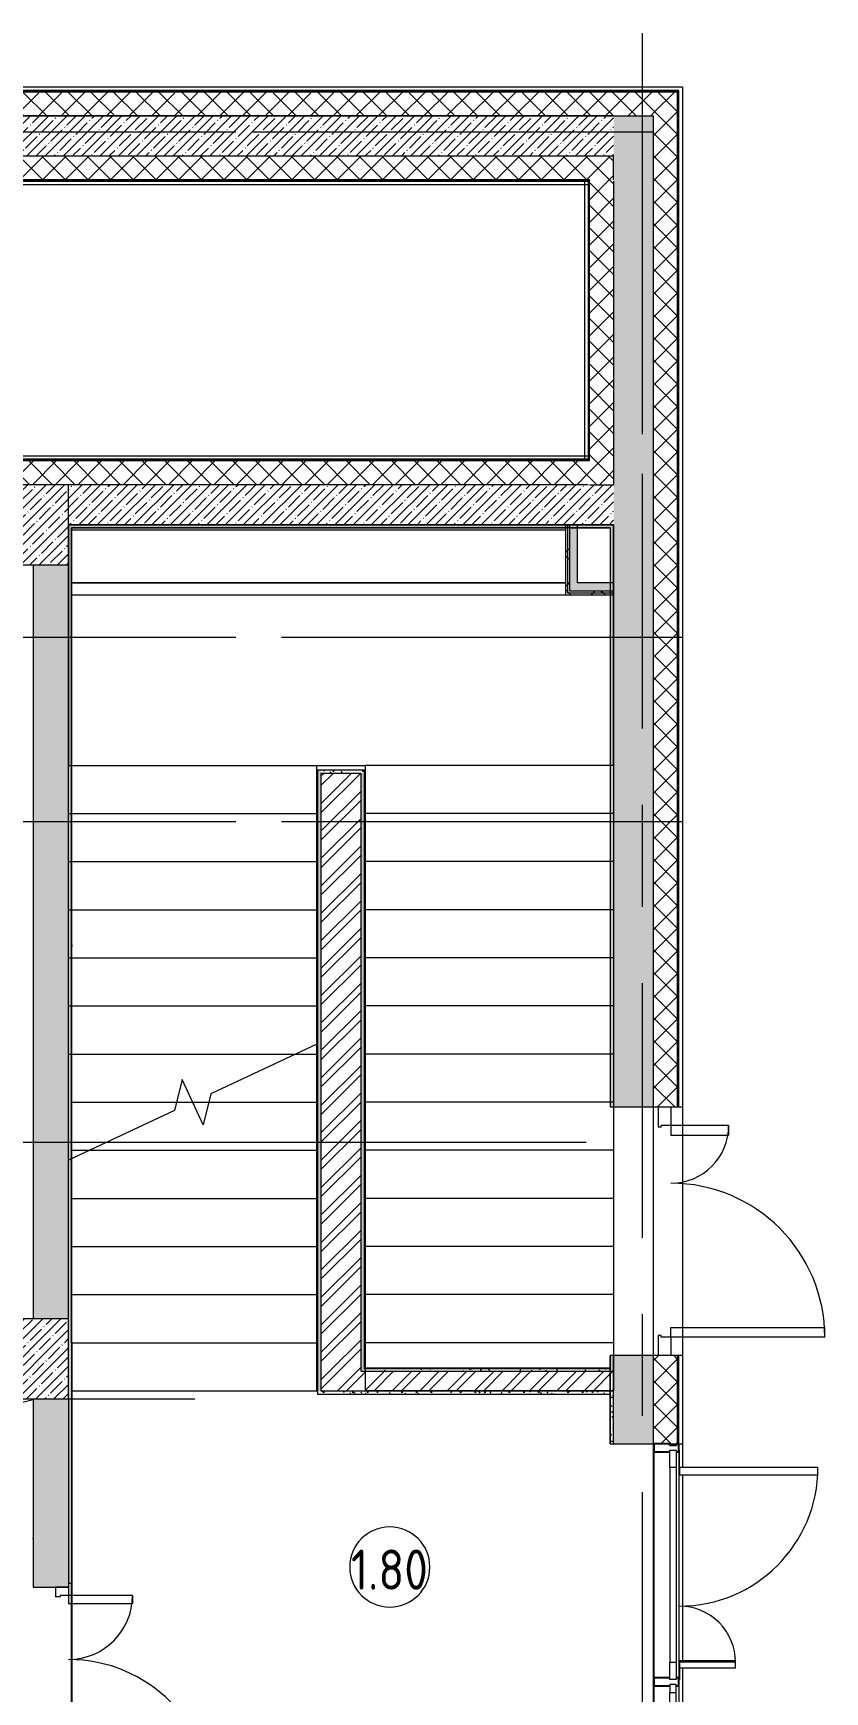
# Model space of a CAD drawing. Header units: millimetres. Extents: x 1322 to 199238, y -8553 to 29000.
# Drawn here: x 45679 to 50617, y 11573 to 21915 of the extents above; entities that cross this region are included whole.
import ezdxf

# ---------------------------------------------------------------- set-up
doc = ezdxf.new("R2010")
doc.units = ezdxf.units.MM
doc.linetypes.add('Осевая', pattern=[3175, 635, -476.25, 1587.5, -476.25])
for name, color, linetype, lineweight in [('A-AREA-IDEN', 7, 'Continuous', 9), ('A-DETL-GENF', 7, 'Continuous', 9), ('A-DOOR', 7, 'Continuous', 9), ('A-DOOR-1', 7, 'Continuous', 13), ('A-DOOR-FRAM', 7, 'Continuous', 13), ('A-GENM', 7, 'Continuous', 9), ('A-GLAZ', 7, 'Continuous', 9), ('A-GLAZ-1', 7, 'Continuous', 13), ('A-GLAZ-CWMG', 7, 'Continuous', 9), ('A-GLAZ-CWMG-1', 7, 'Continuous', 25), ('A-WALL', 7, 'Continuous', 9), ('I-WALL', 7, 'Continuous', 9), ('S-COLS', 7, 'Continuous', 9), ('S-STRS-1', 7, 'Continuous', 9), ('S-STRS-MBND', 7, 'Continuous', 9), ('Оси', 7, 'Continuous', 9), ('Оси-2', 7, 'Осевая', 9)]:
    doc.layers.add(name, color=color, linetype=linetype, lineweight=lineweight)
doc.layers.add('A-WALL-1', color=7, linetype='Continuous', lineweight=9, true_color=0x3c3c3c)
doc.layers.add('A-WALL-FNSH-1', color=7, linetype='Continuous', lineweight=9, true_color=0x3c3c3c)
doc.styles.add('GOST Common_4', font='GOST_Common.ttf', dxfattribs={"width": 0.9, "height": 250})
pattern_1 = [(45, (-75531.33, 0), (-70.71068, 70.71068), []), (135, (-75531.33, 0), (-70.71068, -70.71068), [])]
pattern_2 = [(45, (-75531.33, 0), (-57.024626, 57.024626), []), (45, (-75474.3, 0), (-57.024626, 57.024626), [100.806, -20.161, 3.353, -16.808])]
pattern_3 = [(45, (-75531.33, 0), (-85.53659, 85.53659), []), (45, (-75474.3, 0), (-85.53659, 85.53659), [])]
pattern_4 = [(45, (-121180, -18850), (-57.024626, 57.024626), []), (45, (-121122.975, -18850), (-57.024626, 57.024626), [100.806, -20.161, 3.353, -16.808])]
pattern_5 = [(0, (-75531.326, 0), (121.92, 30.48), [10.058, -81.382, 10.058, -81.382, -487.68]), (0, (-75531.326, 0), (121.92, 30.48), [-182.88, 10.058, -172.822, 10.058, -81.382, -213.36]), (0, (-75531.326, 0), (121.92, 30.48), [-457.2, 10.058, -50.902, 10.058, -142.342]), (120, (-75485.606, 15.24), (-87.356454, 90.345817), [10.058, -81.382, 10.058, -81.382, -487.68]), (120, (-75485.606, 15.24), (-87.356454, 90.345817), [-182.88, 10.058, -172.822, 10.058, -81.382, -213.36]), (120, (-75485.606, 15.24), (-87.356454, 90.345817), [-457.2, 10.058, -50.902, 10.058, -142.342]), (240, (-75470.366, 76.2), (-34.563546, -120.825817), [10.058, -81.382, 10.058, -81.382, -487.68]), (240, (-75470.366, 76.2), (-34.563546, -120.825817), [-182.88, 10.058, -172.822, 10.058, -81.382, -213.36]), (240, (-75470.366, 76.2), (-34.563546, -120.825817), [-457.2, 10.058, -50.902, 10.058, -142.342])]
pattern_6 = [(45, (-75531.33, 0), (-106.06602, 106.06602), []), (135, (-75531.33, 0), (-106.06602, -106.06602), [])]

# ---------------------------------------------------------------- blocks, each defined once
blk = doc.blocks.new('110_Дверь_СКБ_2Ст - Д-1_л_Лестничная клетка EIS60 2-32142534-План размещения напольных электротехнических лючков и розеток 1 этажа в осях 23_1-33')
at = {"layer": 'A-DOOR'}
for centre, radius, start, end in [((662.5, 110), 900, 90, 180), ((-637.5, 110), 400, 360, 90)]:
    blk.add_arc(centre, radius, start, end, dxfattribs=at)
at = {"layer": 'A-DOOR-1'}
for p, q in [((662.5, 1010), (612.5, 1010)), ((612.5, 110), (612.5, 1010)), ((662.5, 1010), (662.5, 110)), ((-637.5, 510), (-587.5, 510)), ((-637.5, 510), (-637.5, 110)), ((-587.5, 110), (-587.5, 510)), ((-637.5, 110), (-587.5, 110)), ((662.5, 110), (612.5, 110))]:
    blk.add_line(p, q, dxfattribs=at)
at = {"layer": 'A-DOOR-FRAM'}
for p, q in [((-687.5, 110), (-687.5, 30)), ((-687.5, 110), (-637.5, 110)), ((-637.5, 110), (-637.5, 60)), ((662.5, 110), (662.5, 60)), ((662.5, 110), (712.5, 110)), ((712.5, 110), (712.5, 30)), ((-687.5, 30), (-627.5, 30)), ((-627.5, 60), (-637.5, 60)), ((-627.5, 60), (-627.5, 30)), ((652.5, 60), (652.5, 30)), ((662.5, 60), (652.5, 60)), ((652.5, 30), (712.5, 30))]:
    blk.add_line(p, q, dxfattribs=at)
blk = doc.blocks.new('GM_Отверстие прямоугольное _в плите_ - Отверстие-22722736-План размещения напольных электротехнических лючков и розеток 1 этажа в осях 23_1-33')
at = {"layer": 'A-GENM'}
for p, q in [((-231, 281), (365, 430)), ((-385, -435), (-231, 281)), ((365, -435), (360, -435)), ((360, -435), (365, -435))]:
    blk.add_line(p, q, dxfattribs=at)
for start, end in [(360, 180), (180, 360)]:
    blk.add_arc((0, 0), 2.5, start, end, dxfattribs=at)
blk = doc.blocks.new('110_Дверь_СКБ_2Ст_Наружная - ДН-3_1_л__ Двухстворчатая 1200 х2900 из подвала EI30-23667726-План размещения напольных электротехнических лючков и розеток 1 этажа в осях 23_1-33')
at = {"layer": 'A-DOOR'}
for centre, radius, start, end in [((680, 29), 960, 90, 180), ((-640, 29), 360, 0, 90)]:
    blk.add_arc(centre, radius, start, end, dxfattribs=at)
at = {"layer": 'A-DOOR-1'}
for p, q in [((680, 989), (620, 989)), ((620, 29), (620, 989)), ((680, 989), (680, 29)), ((-640, 389), (-580, 389)), ((-640, 389), (-640, 29)), ((-580, 29), (-580, 389)), ((-640, 29), (-580, 29)), ((680, 29), (620, 29))]:
    blk.add_line(p, q, dxfattribs=at)
at = {"layer": 'A-DOOR-FRAM'}
for p, q in [((-755, 29), (-755, -51)), ((-755, 29), (-640, 29)), ((-640, 29), (-640, -31)), ((680, 29), (680, -31)), ((680, 29), (795, 29)), ((795, 29), (795, -51)), ((-755, -51), (-630, -51)), ((-630, -31), (-640, -31)), ((-630, -31), (-630, -51)), ((670, -31), (670, -51)), ((680, -31), (670, -31)), ((670, -51), (795, -51))]:
    blk.add_line(p, q, dxfattribs=at)
blk = doc.blocks.new('PNS_Панель прямоугольная - Нр_Стекло - 40мм-24160822-План размещения напольных электротехнических лючков и розеток 1 этажа в осях 23_1-33')
at = {"layer": 'A-GLAZ'}
for p, q in [((-330, 40), (330, 40)), ((-330, 0), (330, 0))]:
    blk.add_line(p, q, dxfattribs=at)
at = {"layer": 'A-GLAZ-1'}
for p, q in [((-380, 0), (-380, 40)), ((-380, 40), (-330, 40)), ((-330, 40), (-330, 0)), ((380, 40), (330, 40)), ((330, 40), (330, 0)), ((380, 0), (380, 40)), ((-330, 0), (-380, 0)), ((330, 0), (380, 0))]:
    blk.add_line(p, q, dxfattribs=at)
blk = doc.blocks.new('Прямоугольный импост - Импост структурный с накладкой - 160мм-23689442-План размещения напольных электротехнических лючков и розеток 1 этажа в осях 23_1-33')
at = {"layer": 'A-GLAZ-CWMG'}
for p, q in [((125081, 11610), (125081, 10870)), ((125238, 11610), (125238, 10870))]:
    blk.add_line(p, q, dxfattribs=at)
blk = doc.blocks.new('Прямоугольный импост - Импост структурный с накладкой - 160мм-18691760-План размещения напольных электротехнических лючков и розеток 1 этажа в осях 23_1-33')
at = {"layer": 'A-GLAZ-CWMG-1'}
for p, q in [((-50, 0), (-50, 17)), ((-50, 17), (0, 17)), ((0, 0), (-10, 0)), ((-10, 0), (-10, -40)), ((0, 17), (0, 0)), ((-50, -140), (-50, -40)), ((-10, -40), (0, -40)), ((0, -40), (0, -140)), ((0, -140), (-50, -140))]:
    blk.add_line(p, q, dxfattribs=at)
blk = doc.blocks.new('Дверь_Витражная_СКБ_2Ст - ВН-6-31912847-План размещения напольных электротехнических лючков и розеток 1 этажа в осях 23_1-33')
at = {"layer": 'A-DETL-GENF'}
for p, q in [((-715, -20), (-715, -17)), ((-715, -17), (-715, -20)), ((-607, -20), (-715, -20)), ((-715, -20), (-607, -20)), ((-598, -20), (-643, -20)), ((-643, -20), (-643, -370)), ((-607, -17), (-607, -20)), ((-607, -20), (-607, -17)), ((-598, -370), (-598, -20)), ((562, -20), (562, -884)), ((607, -20), (562, -20)), ((607, -17), (607, -20)), ((607, -17), (607, -20)), ((607, -884), (607, -20)), ((607, -20), (715, -20)), ((607, -20), (715, -20)), ((715, -20), (715, -17)), ((715, -20), (715, -17)), ((-643, -370), (-598, -370)), ((562, -884), (607, -884))]:
    blk.add_line(p, q, dxfattribs=at)
at = {"layer": 'A-DOOR'}
for p, q in [((-607, -370), (-607, -20)), ((607, -884), (607, -20))]:
    blk.add_line(p, q, dxfattribs=at)
for centre, radius, start, end in [((-607, -20), 350, 270, 0), ((607, -20), 864, 180, 270)]:
    blk.add_arc(centre, radius, start, end, dxfattribs=at)
at = {"layer": 'A-DOOR-1'}
for p, q in [((-715, 40), (-607, 40)), ((-715, 0), (-715, 40)), ((-607, 40), (-607, 0)), ((607, 40), (715, 40)), ((607, 0), (607, 40)), ((715, 40), (715, 0)), ((-607, 0), (-715, 0)), ((715, 0), (607, 0))]:
    blk.add_line(p, q, dxfattribs=at)
blk = doc.blocks.new('Прямоугольный импост - Импост структурный с накладкой - 160мм-23689444-План размещения напольных электротехнических лючков и розеток 1 этажа в осях 23_1-33')
at = {"layer": 'A-GLAZ-CWMG'}
for p, q in [((125081, 13070), (125081, 11660)), ((125238, 13070), (125238, 11660)), ((125181, 12972), (125181, 11758)), ((125221, 12972), (125221, 11758))]:
    blk.add_line(p, q, dxfattribs=at)
blk = doc.blocks.new('Прямоугольный импост - Импост структурный с накладкой - 160мм-22960522-План размещения напольных электротехнических лючков и розеток 1 этажа в осях 23_1-33')
at = {"layer": 'A-GLAZ-CWMG-1'}
for p, q in [((-25, 0), (-25, 17)), ((-25, 17), (25, 17)), ((25, 17), (25, 0)), ((-25, -140), (-25, -40)), ((25, -40), (25, -140)), ((25, -140), (-25, -140))]:
    blk.add_line(p, q, dxfattribs=at)
blk = doc.blocks.new('BSC_Колонна _Прямоугольная - 500х500-V19-План размещения напольных электротехнических лючков и розеток 1 этажа в осях 23_1-33')
at = {"layer": 'S-COLS'}
h = blk.add_hatch(dxfattribs=at)
h.set_pattern_fill('FP_25', color=256, style=0, pattern_type=2)
h.set_pattern_definition(pattern_4)
h.paths.add_polyline_path([(-250, -250), (250, -250), (250, 250), (-250, 250), (-250, 247)])
for p, q in [((250, 250), (-250, 250)), ((-250, 250), (-250, -250)), ((250, -250), (250, 250)), ((-250, -250), (250, -250))]:
    blk.add_line(p, q, dxfattribs=at)
blk = doc.blocks.new('BSC_Колонна _Прямоугольная - 500х500-22291386-План размещения напольных электротехнических лючков и розеток 1 этажа в осях 23_1-33')
at = {"layer": 'S-COLS'}
h = blk.add_hatch(dxfattribs=at)
h.set_pattern_fill('FP_26', color=256, style=0, pattern_type=2)
h.set_pattern_definition([(45, (-121180, -13650), (-57.024626, 57.024626), []), (45, (-121122.975, -13650), (-57.024626, 57.024626), [100.806, -20.161, 3.353, -16.808])])
h.paths.add_polyline_path([(-250, -250), (250, -250), (250, 250), (-250, 250), (-250, -33)])
for p, q in [((250, 250), (-250, 250)), ((-250, 250), (-250, -250)), ((250, -250), (250, 250)), ((-250, -250), (250, -250))]:
    blk.add_line(p, q, dxfattribs=at)
blk = doc.blocks.new('BSC_Колонна _Прямоугольная - 500х500-V21-План размещения напольных электротехнических лючков и розеток 1 этажа в осях 23_1-33')
at = {"layer": 'S-COLS'}
h = blk.add_hatch(dxfattribs=at)
h.set_pattern_fill('FP_25', color=256, style=0, pattern_type=2)
h.set_pattern_definition(pattern_4)
h.paths.add_polyline_path([(-250, -250), (250, -250), (250, 250), (-250, 250), (-250, 247)])
for p, q in [((250, 250), (-250, 250)), ((-250, 250), (-250, -250)), ((250, -250), (250, 250)), ((-250, -250), (250, -250))]:
    blk.add_line(p, q, dxfattribs=at)
blk = doc.blocks.new('Зашивка приборов отопления3 - Зашивка приборов отопления-33270266-План размещения напольных электротехнических лючков и розеток 1 этажа в осях 23_1-33')
at = {"layer": 'A-WALL'}
for p, q in [((121450, 18487.5), (124530, 18487.5)), ((124530, 18487.5), (121450, 18487.5)), ((121450, 18412.5), (124530, 18412.5))]:
    blk.add_line(p, q, dxfattribs=at)
blk = doc.blocks.new('Марка_Помещения - Номер-25198446-План размещения напольных электротехнических лючков и розеток 1 этажа в осях 23_1-33')
at = {"layer": 'A-AREA-IDEN'}
for start, end in [(360, 180), (180, 360)]:
    blk.add_arc((0, 0), 2.5, start, end, dxfattribs=at)

msp = doc.modelspace()

# ---------------------------------------------------------------- hatches: boundary and pattern name
at = {"layer": 'A-WALL'}
h = msp.add_hatch(dxfattribs=at)
h.set_pattern_fill('FP_5', color=256, style=0, pattern_type=2)
h.set_pattern_definition(pattern_1)
h.paths.add_polyline_path([(49548.7, 21400), (49548.7, 21550), (44468.7, 21550), (44468.7, 21400), (48916.4, 21400)])
h = msp.add_hatch(dxfattribs=at)
h.set_pattern_fill('FP_5', color=256, style=0, pattern_type=2)
h.set_pattern_definition(pattern_1)
h.paths.add_polyline_path([(49548.7, -250), (49698.7, -250), (49698.7, 7700), (49548.7, 7700), (49548.7, -100)])
h.paths.add_polyline_path([(49548.7, 8900), (49698.7, 8900), (49698.7, 10820), (49548.7, 10820), (49548.7, 9353.7)])
h.paths.add_polyline_path([(49548.7, 13120), (49698.7, 13120), (49698.7, 13670), (49548.7, 13670)])
h.paths.add_polyline_path([(49548.7, 15220), (49698.7, 15220), (49698.7, 21550), (49548.7, 21550), (49548.7, 17270.3)])
h = msp.add_hatch(dxfattribs=at)
h.set_pattern_fill('FP_5', color=256, style=0, pattern_type=2)
h.set_pattern_definition(pattern_1)
h.paths.add_polyline_path([(48916.4, 21000), (49298.7, 21000), (49298.7, 21150), (45468.7, 21150), (45468.7, 21000), (46256.3, 21000)])
h = msp.add_hatch(dxfattribs=at)
h.set_pattern_fill('FP_5', color=256, style=0, pattern_type=2)
h.set_pattern_definition(pattern_1)
h.paths.add_polyline_path([(49298.7, 19100), (49298.7, 21000), (49148.7, 21000), (49148.7, 19100)])
h = msp.add_hatch(dxfattribs=at)
h.set_pattern_fill('FP_5', color=256, style=0, pattern_type=2)
h.set_pattern_definition(pattern_1)
h.paths.add_polyline_path([(49148.7, 19100), (49148.7, 19250), (45478.7, 19250), (45478.7, 19100), (49145.7, 19100)])
at = {"layer": 'I-WALL'}
h = msp.add_hatch(dxfattribs=at)
h.set_pattern_fill('FP_2', color=256, style=0, pattern_type=2)
h.set_pattern_definition(pattern_2)
h.paths.add_polyline_path([(49298.7, 21150), (49298.7, 21400), (45318.7, 21400), (45318.7, 21150), (48916.4, 21150)])
h = msp.add_hatch(dxfattribs=at)
h.set_pattern_fill('FP_2', color=256, style=0, pattern_type=2)
h.set_pattern_definition(pattern_2)
h.paths.add_polyline_path([(49298.7, 10600), (49548.7, 10600), (49548.7, 10820), (49298.7, 10820)])
h.paths.add_polyline_path([(49548.7, 13120), (49548.7, 13670), (49298.7, 13670), (49298.7, 13120)])
h.paths.add_polyline_path([(49548.7, 15220), (49548.7, 21400), (49298.7, 21400), (49298.7, 15220)])
h = msp.add_hatch(dxfattribs=at)
h.set_pattern_fill('FP_2', color=256, style=0, pattern_type=2)
h.set_pattern_definition(pattern_2)
h.paths.add_polyline_path([(49073.7, 18850), (49298.7, 18850), (49298.7, 19100), (45898.7, 19100), (45898.7, 18850), (49023.7, 18850)])
h = msp.add_hatch(dxfattribs=at)
h.set_pattern_fill('FP_31', color=256, style=0, pattern_type=2)
h.set_pattern_definition(pattern_5)
h.paths.add_polyline_path([(49278.7, 18830), (49278.7, 18850), (45898.7, 18850), (45898.7, 18830), (49277.7, 18830)])
h = msp.add_hatch(dxfattribs=at)
h.set_pattern_fill('FP_31', color=256, style=0, pattern_type=2)
h.set_pattern_definition(pattern_5)
h.paths.add_polyline_path([(45918.7, 10600), (45918.7, 10800), (45898.7, 10800), (45898.7, 10600)])
h.paths.add_polyline_path([(45918.7, 12250), (45918.7, 18830), (45898.7, 18830), (45898.7, 12250)])
h = msp.add_hatch(dxfattribs=at)
h.set_pattern_fill('FP_35', color=256, style=0, pattern_type=2)
h.set_pattern_definition(pattern_6)
h.paths.add_polyline_path([(49011.2, 18425), (49011.2, 18850), (48998.7, 18850), (48998.7, 18425)])
h = msp.add_hatch(dxfattribs=at)
h.set_pattern_fill('FP_35', color=256, style=0, pattern_type=2)
h.set_pattern_definition(pattern_6)
h.paths.add_polyline_path([(49011.2, 18437.5), (49023.7, 18437.5), (49023.7, 18850), (49011.2, 18850), (49011.2, 18487.5)])
for points in [[(49073.7, 18487.5), (49073.7, 18850), (49023.7, 18850), (49023.7, 18487.5)], [(49298.7, 18437.5), (49298.7, 18487.5), (49023.7, 18487.5), (49023.7, 18437.5)]]:
    msp.add_hatch(color=256, dxfattribs=at).paths.add_polyline_path(points)
h = msp.add_hatch(dxfattribs=at)
h.set_pattern_fill('FP_31', color=256, style=0, pattern_type=2)
h.set_pattern_definition(pattern_5)
h.paths.add_polyline_path([(49298.7, 13570), (49298.7, 13670), (49278.7, 13670), (49278.7, 13570)])
h.paths.add_polyline_path([(49298.7, 15220), (49298.7, 18850), (49278.7, 18850), (49278.7, 15220)])
h = msp.add_hatch(dxfattribs=at)
h.set_pattern_fill('FP_2', color=256, style=0, pattern_type=2)
h.set_pattern_definition(pattern_2)
h.paths.add_polyline_path([(45898.7, 10380), (45898.7, 10825), (45678.7, 10825), (45678.7, 10380)])
h.paths.add_polyline_path([(45898.7, 12225), (45898.7, 13400), (45678.7, 13400), (45678.7, 12225)])
h.paths.add_polyline_path([(45690.7, 13900), (45898.7, 13900), (45898.7, 18600), (45678.7, 18600), (45678.7, 13900)])
h = msp.add_hatch(dxfattribs=at)
h.set_pattern_fill('FP_35', color=256, style=0, pattern_type=2)
h.set_pattern_definition(pattern_6)
h.paths.add_polyline_path([(49298.7, 18412.5), (49298.7, 18425), (48998.7, 18425), (48998.7, 18412.5)])
h = msp.add_hatch(dxfattribs=at)
h.set_pattern_fill('FP_35', color=256, style=0, pattern_type=2)
h.set_pattern_definition(pattern_6)
h.paths.add_polyline_path([(49298.7, 18425), (49298.7, 18437.5), (49011.2, 18437.5), (49011.2, 18425)])
h = msp.add_hatch(dxfattribs=at)
h.set_pattern_fill('FP_31', color=256, style=0, pattern_type=2)
h.set_pattern_definition(pattern_5)
h.paths.add_polyline_path([(47453.7, 13450), (47473.7, 13450), (47473.7, 17320), (47453.7, 17320), (47453.7, 14834.4)])
h = msp.add_hatch(dxfattribs=at)
h.set_pattern_fill('FP_31', color=256, style=0, pattern_type=2)
h.set_pattern_definition(pattern_5)
h.paths.add_polyline_path([(47723.7, 17300), (47743.7, 17300), (47743.7, 17320), (47473.7, 17320), (47473.7, 17300), (47586.3, 17300)])
h = msp.add_hatch(dxfattribs=at)
h.set_pattern_fill('FP_16', color=256, style=0, pattern_type=2)
h.set_pattern_definition(pattern_3)
h.paths.add_polyline_path([(47473.7, 13570), (47723.7, 13570), (47723.7, 17300), (47473.7, 17300), (47473.7, 14834.4)])
h = msp.add_hatch(dxfattribs=at)
h.set_pattern_fill('FP_31', color=256, style=0, pattern_type=2)
h.set_pattern_definition(pattern_5)
h.paths.add_polyline_path([(47723.7, 13570), (47743.7, 13570), (47743.7, 17300), (47723.7, 17300), (47723.7, 14834.4)])
h = msp.add_hatch(dxfattribs=at)
h.set_pattern_fill('FP_16', color=256, style=0, pattern_type=2)
h.set_pattern_definition(pattern_3)
h.paths.add_polyline_path([(49298.7, 13450), (49298.7, 13570), (47473.7, 13570), (47473.7, 13450), (48916.4, 13450)])
h = msp.add_hatch(dxfattribs=at)
h.set_pattern_fill('FP_31', color=256, style=0, pattern_type=2)
h.set_pattern_definition(pattern_5)
h.paths.add_polyline_path([(49278.7, 13570), (49278.7, 13590), (47743.7, 13590), (47743.7, 13570), (48916.4, 13570)])
h = msp.add_hatch(dxfattribs=at)
h.set_pattern_fill('FP_31', color=256, style=0, pattern_type=2)
h.set_pattern_definition(pattern_5)
h.paths.add_polyline_path([(49278.7, 13430), (49278.7, 13450), (47453.7, 13450), (47453.7, 13430), (48916.4, 13430)])
h = msp.add_hatch(dxfattribs=at)
h.set_pattern_fill('FP_31', color=256, style=0, pattern_type=2)
h.set_pattern_definition(pattern_5)
h.paths.add_polyline_path([(49278.7, 10620), (49298.7, 10620), (49298.7, 10821), (49278.7, 10820)])
h.paths.add_polyline_path([(49278.7, 13120), (49298.7, 13120), (49298.7, 13450), (49278.7, 13450), (49278.7, 13429)])

# ---------------------------------------------------------------- linework, layer by layer
at = {"layer": 'A-WALL'}
for p, q in [((44438.7, 21580), (49728.7, 21580)), ((44465.7, 21553), (49701.7, 21553)), ((44468.7, 21550), (49698.7, 21550)), ((49698.7, 15220), (49698.7, 21550)), ((49701.7, 15220), (49701.7, 21553)), ((49728.7, 21580), (49728.7, 12972)), ((49548.7, 8900), (49548.7, 21400)), ((49298.7, 21000), (49298.7, 21150)), ((49148.7, 21000), (45468.7, 21000)), ((49145.7, 20997), (45471.7, 20997)), ((49145.7, 19253), (49145.7, 20997)), ((49148.7, 19250), (49148.7, 21000)), ((49140.7, 20970), (45498.7, 20970)), ((49118.7, 19258), (49118.7, 20992)), ((49298.7, 20992), (49298.7, 19100)), ((39821.1, 19280), (49140.7, 19280)), ((45478.7, 19253), (49145.7, 19253)), ((45478.7, 19250), (49148.7, 19250)), ((49148.7, 19100), (49298.7, 19100)), ((45918.7, 16230.4), (45918.7, 18830)), ((49278.7, 18830), (45918.7, 18830)), ((49011.2, 18850), (49011.2, 18425)), ((49023.7, 18850), (49023.7, 18437.5)), ((49277.7, 18829), (49277.7, 18830)), ((49278.7, 18830), (49278.7, 15220)), ((49011.2, 18425), (49298.7, 18425)), ((49023.7, 18437.5), (49298.7, 18437.5)), ((47723.7, 17300), (47473.7, 17300)), ((47723.7, 13570), (47723.7, 17300)), ((47743.7, 17300), (47743.7, 13590)), ((49706.7, 15220), (49728.7, 15220)), ((49698.7, 13120), (49698.7, 13670)), ((49701.7, 13120), (49701.7, 13670)), ((49728.7, 13670), (49706.7, 13670)), ((47743.7, 13590), (49278.7, 13590)), ((47453.7, 13430), (49278.7, 13430)), ((49706.7, 13120), (49728.7, 13120)), ((49728.7, 12927), (49728.7, 11767)), ((49728.7, 11722), (49728.7, -280))]:
    msp.add_line(p, q, dxfattribs=at)
at = {"layer": 'A-WALL-1'}
for p, q in [((49298.7, 21400), (45318.7, 21400)), ((45318.7, 21400), (49548.7, 21400)), ((45318.7, 21150), (49298.7, 21150)), ((49140.7, 19100), (45898.7, 19100)), ((45898.7, 18850), (49298.7, 18850)), ((48998.7, 18850), (48998.7, 18412.5)), ((49073.7, 18487.5), (49073.7, 18850)), ((49298.7, 18850), (49298.7, 15220)), ((45678.7, 18600), (45678.7, 13900)), ((45898.7, 13900), (45898.7, 18600)), ((48998.7, 18412.5), (49298.7, 18412.5)), ((49298.7, 18487.5), (49073.7, 18487.5)), ((47743.7, 17320), (47453.7, 17320)), ((47473.7, 17300), (47473.7, 13450)), ((45918.7, 13750), (45918.7, 16230.4)), ((49278.7, 15220), (49698.7, 15220)), ((49698.7, 13670), (49278.7, 13670)), ((49298.7, 13450), (49298.7, 13670)), ((49298.7, 13570), (47723.7, 13570)), ((47473.7, 13450), (49298.7, 13450)), ((49298.7, 13120), (49298.7, 13450)), ((45678.7, 13400), (45678.7, 12225)), ((45898.7, 13400), (45898.7, 12225)), ((49278.7, 13120), (49698.7, 13120)), ((45678.7, 12225), (45898.7, 12225)), ((45898.7, 12250), (45918.7, 12250))]:
    msp.add_line(p, q, dxfattribs=at)
at = {"layer": 'A-WALL-FNSH-1'}
for p, q in [((49706.7, 21558), (44460.7, 21558)), ((49706.7, 15220), (49706.7, 21558)), ((45476.7, 20992), (49140.7, 20992)), ((49140.7, 20992), (49140.7, 19258)), ((49140.7, 19258), (45478.7, 19258)), ((49277.7, 18829), (45918.7, 18829)), ((45919.7, 16230.4), (45919.7, 18829)), ((49277.7, 18829), (49277.7, 15220)), ((45918.7, 18818), (48998.7, 18818)), ((47452.7, 17321), (47452.7, 13430)), ((47453.7, 13429), (47453.7, 17320)), ((47743.7, 17320), (47743.7, 17300)), ((45918.7, 16230.4), (45919.7, 16230.4)), ((45919.7, 16221.1), (45918.7, 16221.1)), ((45919.7, 13748.4), (45919.7, 16221.1)), ((49277.7, 15220), (49278.7, 15220)), ((49698.7, 15220), (49706.7, 15220)), ((45918.7, 13750), (45918.7, 12250)), ((45919.7, 13750), (45918.7, 13750)), ((45918.7, 13748.4), (45919.7, 13748.4)), ((49278.7, 13670), (49277.7, 13670)), ((49277.7, 13670), (49277.7, 13120)), ((49278.7, 13120), (49278.7, 13670)), ((49706.7, 13670), (49698.7, 13670)), ((49706.7, 13120), (49706.7, 13670)), ((49278.7, 13591), (47743.7, 13591)), ((47453.7, 13429), (49278.7, 13429)), ((49277.7, 13120), (49278.7, 13120)), ((49698.7, 13120), (49706.7, 13120)), ((45918.7, 12225), (45919.7, 12225))]:
    msp.add_line(p, q, dxfattribs=at)
at = {"layer": 'I-WALL'}
for p, q in [((47452.7, 17321), (47744.7, 17321)), ((47453.7, 17321), (47453.7, 17320)), ((47744.7, 17320), (47743.7, 17320)), ((47744.7, 17321), (47744.7, 13590)), ((45919.7, 16230.4), (45919.7, 16221.1)), ((45919.7, 13748.4), (45919.7, 10621)), ((47452.7, 13429), (47452.7, 13430)), ((47452.7, 13430), (47453.7, 13430)), ((47453.7, 13429), (47452.7, 13429)), ((45919.7, 13150.5), (45918.7, 13150.5)), ((45919.7, 13150), (45918.7, 13150)), ((45918.7, 10800), (45918.7, 12250))]:
    msp.add_line(p, q, dxfattribs=at)
at = {"layer": 'S-STRS-1'}
for p, q in [((45918.7, 17350), (47448.7, 17350)), ((45918.7, 17350), (47448.7, 17350)), ((47448.7, 17350), (47748.7, 17350)), ((47448.7, 17050), (47448.7, 17350)), ((49278.7, 17350), (47748.7, 17350)), ((47748.7, 17350), (47748.7, 17050)), ((49278.7, 17350), (47748.7, 17350)), ((45918.7, 17050), (47448.7, 17050)), ((45918.7, 17050), (47448.7, 17050)), ((47448.7, 16750), (47448.7, 17050)), ((47748.7, 17050), (47748.7, 16750)), ((49278.7, 17050), (47748.7, 17050)), ((49278.7, 17050), (47748.7, 17050)), ((45918.7, 16750), (47448.7, 16750)), ((45918.7, 16750), (47448.7, 16750)), ((47448.7, 16450), (47448.7, 16750)), ((47748.7, 16750), (47748.7, 16450)), ((49278.7, 16750), (47748.7, 16750)), ((49278.7, 16750), (47748.7, 16750)), ((45918.7, 16450), (47448.7, 16450)), ((45918.7, 16450), (47448.7, 16450)), ((47448.7, 16150), (47448.7, 16450)), ((47748.7, 16450), (47748.7, 16150)), ((49278.7, 16450), (47748.7, 16450)), ((49278.7, 16450), (47748.7, 16450)), ((45918.7, 16150), (47448.7, 16150)), ((45918.7, 16150), (47448.7, 16150)), ((47448.7, 15850), (47448.7, 16150)), ((47748.7, 16150), (47748.7, 15850)), ((49278.7, 16150), (47748.7, 16150)), ((49278.7, 16150), (47748.7, 16150)), ((45918.7, 15850), (47448.7, 15850)), ((45918.7, 15850), (47448.7, 15850)), ((47448.7, 15611.4), (47448.7, 15850)), ((47748.7, 15850), (47748.7, 15550)), ((49278.7, 15850), (47748.7, 15850)), ((49278.7, 15850), (47748.7, 15850)), ((45918.7, 15550), (47317, 15550)), ((45918.7, 15550), (47317, 15550)), ((47317, 15550), (47448.7, 15550)), ((47317, 15550), (47448.7, 15550)), ((47448.7, 15550), (47448.7, 15611.4)), ((47448.7, 15250), (47448.7, 15550)), ((49278.7, 15550), (47748.7, 15550)), ((45918.7, 15250), (46573.2, 15250)), ((45918.7, 15250), (46573.2, 15250)), ((46573.2, 15250), (46673.7, 15250)), ((46573.2, 15250), (46673.7, 15250)), ((46673.7, 15250), (46774.1, 15250)), ((46673.7, 15250), (46774.1, 15250)), ((46774.1, 15250), (47448.7, 15250)), ((46774.1, 15250), (47448.7, 15250)), ((47448.7, 14950), (47448.7, 15250)), ((45918.7, 14950), (46030.3, 14950)), ((45918.7, 14950), (46030.3, 14950)), ((46030.3, 14950), (47448.7, 14950)), ((46030.3, 14950), (47448.7, 14950)), ((47448.7, 14650), (47448.7, 14950)), ((45918.7, 14650), (47448.7, 14650)), ((45918.7, 14650), (47448.7, 14650)), ((47448.7, 14350), (47448.7, 14650)), ((45918.7, 14350), (47448.7, 14350)), ((45918.7, 14350), (47448.7, 14350)), ((47448.7, 14050), (47448.7, 14350)), ((45918.7, 14050), (47448.7, 14050)), ((45918.7, 14050), (47448.7, 14050)), ((47448.7, 13750), (47448.7, 14050)), ((45918.7, 13750), (47448.7, 13750)), ((45918.7, 13750), (47448.7, 13750)), ((47448.7, 13450), (47448.7, 13750)), ((45918.7, 13450), (47448.7, 13450)), ((45918.7, 13450), (47448.7, 13450))]:
    msp.add_line(p, q, dxfattribs=at)
at = {"layer": 'S-STRS-MBND'}
for p, q in [((45898.7, 18850), (45898.7, 17350)), ((49298.7, 18850), (45898.7, 18850)), ((49298.7, 17350), (49298.7, 18850)), ((45898.7, 17350), (47448.7, 17350)), ((45898.7, 15550), (45898.7, 17350)), ((45898.7, 17350), (47448.7, 17350)), ((47448.7, 17350), (47748.7, 17350)), ((47448.7, 15611.4), (47448.7, 17350)), ((49298.7, 17350), (47748.7, 17350)), ((47748.7, 17350), (47748.7, 13450)), ((49298.7, 17350), (47748.7, 17350)), ((49298.7, 17350), (49298.7, 13450)), ((45898.7, 17050), (47448.7, 17050)), ((45898.7, 17050), (47448.7, 17050)), ((49298.7, 17050), (47748.7, 17050)), ((49298.7, 17050), (47748.7, 17050)), ((45898.7, 16750), (47448.7, 16750)), ((45898.7, 16750), (47448.7, 16750)), ((49298.7, 16750), (47748.7, 16750)), ((49298.7, 16750), (47748.7, 16750)), ((45898.7, 16450), (47448.7, 16450)), ((45898.7, 16450), (47448.7, 16450)), ((49298.7, 16450), (47748.7, 16450)), ((49298.7, 16450), (47748.7, 16450)), ((45898.7, 16150), (47448.7, 16150)), ((45898.7, 16150), (47448.7, 16150)), ((49298.7, 16150), (47748.7, 16150)), ((49298.7, 16150), (47748.7, 16150)), ((45898.7, 15850), (47448.7, 15850)), ((45898.7, 15850), (47448.7, 15850)), ((49298.7, 15850), (47748.7, 15850)), ((49298.7, 15850), (47748.7, 15850)), ((45898.7, 15550), (47317, 15550)), ((45898.7, 15550), (47317, 15550)), ((47448.7, 15611.4), (46787, 15302.8)), ((49298.7, 15550), (47748.7, 15550)), ((49298.7, 15550), (47748.7, 15550)), ((46607.6, 15391.6), (46560.4, 15197.2)), ((46739.7, 15108.4), (46607.6, 15391.6)), ((45918.7, 15250), (46573.2, 15250)), ((45918.7, 15250), (46573.2, 15250)), ((46673.7, 15250), (46774.1, 15250)), ((46673.7, 15250), (46774.1, 15250)), ((46787, 15302.8), (46739.7, 15108.4)), ((49298.7, 15250), (47748.7, 15250)), ((49298.7, 15250), (47748.7, 15250)), ((46560.4, 15197.2), (45898.7, 14888.6)), ((45918.7, 14950), (46030.3, 14950)), ((45918.7, 14950), (46030.3, 14950)), ((49298.7, 14950), (47748.7, 14950)), ((49298.7, 14950), (47748.7, 14950)), ((49298.7, 14650), (47748.7, 14650)), ((49298.7, 14650), (47748.7, 14650)), ((49298.7, 14350), (47748.7, 14350)), ((49298.7, 14350), (47748.7, 14350)), ((49298.7, 14050), (47748.7, 14050)), ((49298.7, 14050), (47748.7, 14050)), ((49298.7, 13750), (47748.7, 13750)), ((49298.7, 13750), (47748.7, 13750)), ((49298.7, 13450), (47748.7, 13450))]:
    msp.add_line(p, q, dxfattribs=at)
at = {"layer": 'Оси'}
for p, q in [((49478.7, 19415.1), (49478.7, 21915.1)), ((47048.7, 21300), (49548.7, 21300)), ((47228.7, 18150), (49728.7, 18150)), ((47228.7, 17000), (49728.7, 17000)), ((46628.7, 15000), (49128.7, 15000)), ((44187.7, 13400), (46687.7, 13400))]:
    msp.add_line(p, q, dxfattribs=at)
at = {"layer": 'Оси-2'}
for p, q in [((9318.1, 21300), (47048.7, 21300)), ((49478.7, 593.7), (49478.7, 19415.1)), ((9318.1, 18150), (47228.7, 18150)), ((9318.1, 17000), (47228.7, 17000)), ((9318.1, 15000), (46628.7, 15000))]:
    msp.add_line(p, q, dxfattribs=at)

# ---------------------------------------------------------------- block references
at = {"layer": 'A-AREA-IDEN', "xscale": 99.99999999999993, "yscale": 99.99999999999993, "zscale": 99.99999999999993}
msp.add_blockref('Марка_Помещения - Номер-25198446-План размещения напольных электротехнических лючков и розеток 1 этажа в осях 23_1-33', (47902.9, 12351.7), dxfattribs=at)
at = {"layer": 'A-DOOR'}
for name, p, rotation in [('110_Дверь_СКБ_2Ст_Наружная - ДН-3_1_л__ Двухстворчатая 1200 х2900 из подвала EI30-23667726-План размещения напольных электротехнических лючков и розеток 1 этажа в осях 23_1-33', (49627.7, 14464.5), 269.9999999999999), ('Дверь_Витражная_СКБ_2Ст - ВН-6-31912847-План размещения напольных электротехнических лючков и розеток 1 этажа в осях 23_1-33', (49689.7, 12365), 89.99999999999957), ('110_Дверь_СКБ_2Ст - Д-1_л_Лестничная клетка EIS60 2-32142534-План размещения напольных электротехнических лючков и розеток 1 этажа в осях 23_1-33', (45788.7, 11537.5), 269.9999999999999)]:
    msp.add_blockref(name, p, dxfattribs=dict(at, rotation=rotation))
at = {"layer": 'A-GENM'}
msp.add_blockref('GM_Отверстие прямоугольное _в плите_ - Отверстие-22722736-План размещения напольных электротехнических лючков и розеток 1 этажа в осях 23_1-33', (45313.7, 12965), dxfattribs=at)
at = {"layer": 'A-GLAZ-1', "rotation": 89.99999999999957}
msp.add_blockref('PNS_Панель прямоугольная - Нр_Стекло - 40мм-24160822-План размещения напольных электротехнических лючков и розеток 1 этажа в осях 23_1-33', (49689.7, 11240), dxfattribs=at)
at = {"layer": 'A-GLAZ-CWMG', "extrusion": (0, 0, -1), "rotation": 90.00000000000044}
for name, p in [('Прямоугольный импост - Импост структурный с накладкой - 160мм-18691760-План размещения напольных электротехнических лючков и розеток 1 этажа в осях 23_1-33', (-49689.7, 13120)), ('Прямоугольный импост - Импост структурный с накладкой - 160мм-22960522-План размещения напольных электротехнических лючков и розеток 1 этажа в осях 23_1-33', (-49689.7, 11635))]:
    msp.add_blockref(name, p, dxfattribs=at)
at = {"layer": 'A-GLAZ-CWMG'}
for name in ['Прямоугольный импост - Импост структурный с накладкой - 160мм-23689444-План размещения напольных электротехнических лючков и розеток 1 этажа в осях 23_1-33', 'Прямоугольный импост - Импост структурный с накладкой - 160мм-23689442-План размещения напольных электротехнических лючков и розеток 1 этажа в осях 23_1-33']:
    msp.add_blockref(name, (-75531.3, 0), dxfattribs=at)
at = {"layer": 'A-WALL'}
msp.add_blockref('Зашивка приборов отопления3 - Зашивка приборов отопления-33270266-План размещения напольных электротехнических лючков и розеток 1 этажа в осях 23_1-33', (-75531.3, 0), dxfattribs=at)
at = {"layer": 'S-COLS'}
for name, p in [('BSC_Колонна _Прямоугольная - 500х500-V19-План размещения напольных электротехнических лючков и розеток 1 этажа в осях 23_1-33', (45648.7, 18850)), ('BSC_Колонна _Прямоугольная - 500х500-V21-План размещения напольных электротехнических лючков и розеток 1 этажа в осях 23_1-33', (45648.7, 18850)), ('BSC_Колонна _Прямоугольная - 500х500-22291386-План размещения напольных электротехнических лючков и розеток 1 этажа в осях 23_1-33', (45648.7, 13650))]:
    msp.add_blockref(name, p, dxfattribs=at)

# ---------------------------------------------------------------- texts
at = {"layer": 'A-AREA-IDEN', "insert": (47661, 12460.3), "char_height": 250, "width": 606.076, "attachment_point": 1, "style": 'GOST Common_4'}
msp.add_mtext('1.80', dxfattribs=at)

doc.saveas('drawing.dxf')
